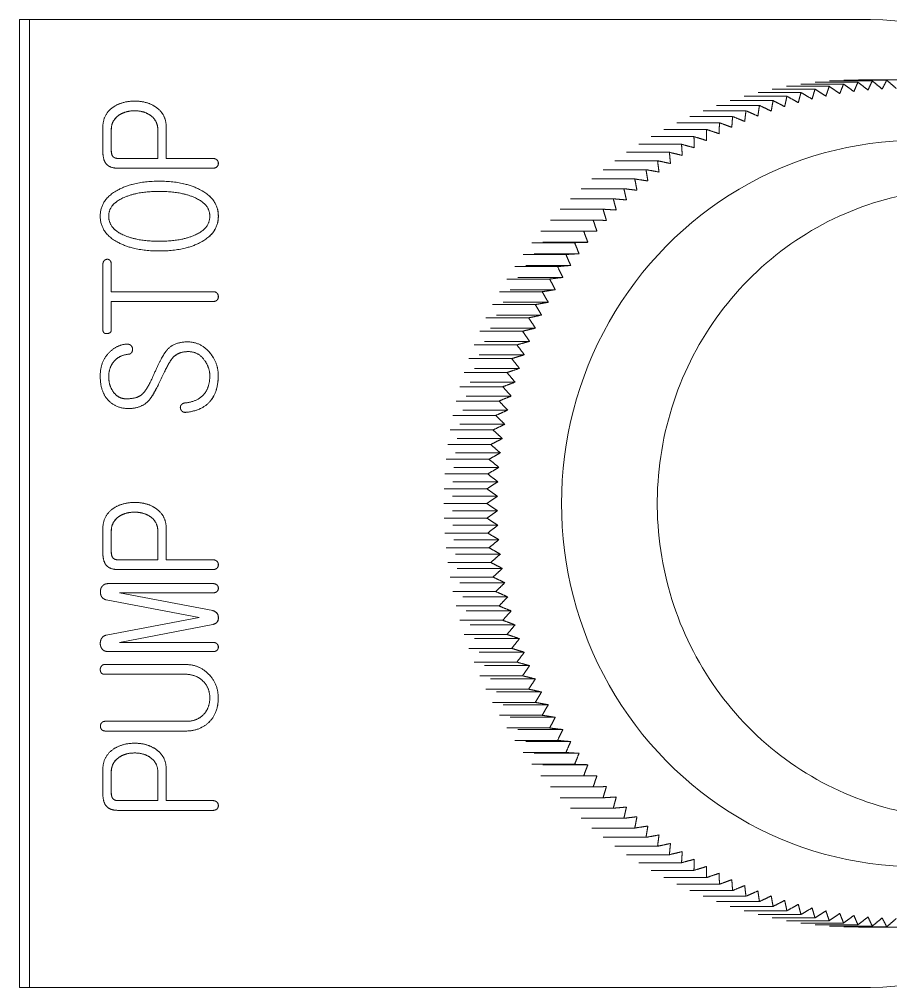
# Model space of a CAD drawing. Header units: millimetres. Extents: x 4969 to 37601, y -771 to 6478.
# Drawn here: x 10657.84 to 10693.82, y 3093.16 to 3133.16 of the extents above; entities that cross this region are included whole.
import ezdxf

# ---------------------------------------------------------------- set-up
doc = ezdxf.new("R2010")
doc.units = ezdxf.units.MM
doc.header["$LTSCALE"] = 7
doc.header["$MEASUREMENT"] = 0
doc.layers.get('0').update_dxf_attribs({"linetype": 'CONTINUOUS'})
doc.layers.add('REMOTE BOX ASSY(OP)$0$가시적인 것(ISO)', color=3, linetype='CONTINUOUS', lineweight=5)

# ---------------------------------------------------------------- blocks, each defined once
blk = doc.blocks.new('A$C110D02F4')
at = {"layer": 'REMOTE BOX ASSY(OP)$0$가시적인 것(ISO)'}
for p, q in [((-144.203, 217.5), (-144.619, 217.5)), ((-144.619, 177.5), (-144.619, 217.5)), ((-144.203, 177.5), (-144.203, 217.5)), ((-144.203, 217.5), (-109.968, 217.5)), ((-112.35, 214.83), (-110.583, 214.83)), ((-111.757, 214.904), (-109.99, 214.904)), ((-111.162, 214.957), (-109.395, 214.957)), ((-110.566, 214.989), (-108.798, 214.989)), ((-109.968, 215), (-108.201, 215)), ((-114.109, 214.48), (-112.342, 214.48)), ((-113.527, 214.618), (-111.76, 214.618)), ((-112.941, 214.734), (-111.173, 214.734)), ((-115.258, 214.143), (-113.491, 214.143)), ((-114.686, 214.322), (-112.919, 214.322)), ((-139.859, 213.723), (-139.861, 213.723)), ((-116.38, 213.726), (-114.613, 213.726)), ((-115.823, 213.945), (-114.055, 213.945)), ((-117.472, 213.229), (-115.705, 213.229)), ((-116.93, 213.487), (-115.163, 213.487)), ((-141.17, 212.026), (-141.17, 213.056)), ((-140.824, 212.939), (-140.824, 212.078)), ((-140.822, 212.939), (-140.822, 212.078)), ((-138.902, 211.754), (-138.902, 212.939)), ((-138.556, 213.056), (-138.556, 211.754)), ((-138.554, 213.056), (-138.554, 211.754)), ((-118.004, 212.952), (-116.237, 212.952)), ((-118.527, 212.655), (-116.76, 212.655)), ((-119.54, 212.008), (-117.773, 212.008)), ((-119.039, 212.341), (-117.272, 212.341)), ((-140.537, 211.754), (-140.539, 211.754)), ((-140.537, 211.754), (-138.902, 211.754)), ((-138.554, 211.754), (-138.556, 211.754)), ((-138.554, 211.754), (-136.621, 211.754)), ((-120.03, 211.658), (-118.262, 211.658)), ((-136.621, 211.352), (-140.549, 211.352)), ((-136.457, 211.411), (-136.459, 211.411)), ((-120.507, 211.29), (-118.74, 211.29)), ((-120.971, 210.906), (-119.204, 210.906)), ((-121.422, 210.505), (-119.655, 210.505)), ((-138.839, 210.394), (-138.841, 210.394)), ((-121.859, 210.088), (-120.092, 210.088)), ((-122.281, 209.657), (-120.514, 209.657)), ((-122.689, 209.21), (-120.922, 209.21)), ((-123.081, 208.749), (-121.314, 208.749)), ((-138.839, 208.334), (-138.841, 208.334)), ((-123.457, 208.274), (-121.69, 208.274)), ((-123.002, 208.29), (-121.143, 208.29)), ((-123.817, 207.786), (-122.049, 207.786)), ((-123.362, 207.819), (-121.504, 207.819)), ((-141.17, 204.675), (-141.17, 207.382)), ((-140.824, 207.382), (-140.824, 206.249)), ((-140.822, 207.382), (-140.822, 206.249)), ((-124.159, 207.286), (-122.392, 207.286)), ((-123.706, 207.335), (-121.848, 207.335)), ((-124.034, 206.838), (-122.175, 206.838)), ((-124.485, 206.774), (-122.717, 206.774)), ((-140.822, 206.249), (-140.824, 206.249)), ((-140.822, 206.249), (-136.596, 206.249)), ((-124.792, 206.25), (-123.025, 206.25)), ((-124.344, 206.331), (-122.485, 206.331)), ((-140.822, 205.847), (-140.824, 205.847)), ((-140.824, 205.847), (-140.824, 204.675)), ((-140.822, 205.847), (-140.822, 204.675)), ((-136.596, 205.847), (-140.822, 205.847)), ((-136.45, 205.905), (-136.453, 205.905)), ((-125.082, 205.716), (-123.315, 205.716)), ((-124.637, 205.813), (-122.778, 205.813)), ((-124.911, 205.284), (-123.053, 205.284)), ((-125.353, 205.171), (-123.586, 205.171)), ((-125.606, 204.618), (-123.839, 204.618)), ((-125.168, 204.746), (-123.31, 204.746)), ((-125.839, 204.056), (-124.072, 204.056)), ((-125.406, 204.199), (-123.548, 204.199)), ((-139.979, 203.742), (-139.981, 203.742)), ((-139.941, 203.891), (-139.943, 203.891)), ((-137.641, 203.775), (-137.644, 203.775)), ((-125.626, 203.645), (-123.767, 203.645)), ((-140.72, 203.36), (-140.722, 203.36)), ((-126.053, 203.485), (-124.286, 203.485)), ((-141.278, 202.725), (-141.278, 202.803)), ((-126.248, 202.908), (-124.481, 202.908)), ((-125.826, 203.082), (-123.967, 203.082)), ((-138.733, 202.719), (-138.765, 202.654)), ((-138.763, 202.654), (-138.765, 202.654)), ((-138.731, 202.719), (-138.763, 202.654)), ((-138.731, 202.719), (-138.733, 202.719)), ((-126.007, 202.513), (-124.148, 202.513)), ((-140.739, 202.11), (-140.741, 202.11)), ((-126.423, 202.324), (-124.655, 202.324)), ((-140.207, 201.825), (-140.209, 201.825)), ((-126.577, 201.734), (-124.81, 201.734)), ((-126.168, 201.938), (-124.309, 201.938)), ((-137.736, 201.268), (-137.739, 201.268)), ((-126.31, 201.357), (-124.451, 201.357)), ((-126.712, 201.138), (-124.944, 201.138)), ((-126.826, 200.539), (-125.058, 200.539)), ((-126.431, 200.772), (-124.573, 200.772)), ((-126.533, 200.182), (-124.674, 200.182)), ((-126.919, 199.936), (-125.152, 199.936)), ((-126.992, 199.329), (-125.225, 199.329)), ((-126.614, 199.59), (-124.756, 199.59)), ((-126.676, 198.994), (-124.817, 198.994)), ((-127.044, 198.721), (-125.277, 198.721)), ((-125.308, 198.111), (-127.075, 198.111)), ((-126.716, 198.397), (-124.858, 198.397)), ((-124.878, 197.799), (-126.737, 197.799)), ((-127.086, 197.5), (-125.318, 197.5)), ((-126.737, 197.201), (-124.878, 197.201)), ((-139.859, 197.142), (-139.861, 197.142)), ((-127.075, 196.889), (-125.308, 196.889)), ((-141.17, 195.446), (-141.17, 196.475)), ((-138.556, 196.475), (-138.556, 195.174)), ((-138.554, 196.475), (-138.554, 195.174)), ((-126.716, 196.603), (-124.858, 196.603)), ((-140.824, 196.359), (-140.824, 195.497)), ((-140.822, 196.359), (-140.822, 195.497)), ((-138.902, 195.174), (-138.902, 196.359)), ((-127.044, 196.279), (-125.277, 196.279)), ((-126.676, 196.006), (-124.817, 196.006)), ((-126.992, 195.671), (-125.225, 195.671)), ((-126.614, 195.41), (-124.756, 195.41)), ((-140.537, 195.174), (-140.539, 195.174)), ((-140.537, 195.174), (-138.902, 195.174)), ((-138.554, 195.174), (-138.556, 195.174)), ((-138.554, 195.174), (-136.621, 195.174)), ((-136.457, 194.83), (-136.459, 194.83)), ((-126.919, 195.064), (-125.152, 195.064)), ((-126.533, 194.818), (-124.674, 194.818)), ((-136.621, 194.772), (-140.549, 194.772)), ((-126.826, 194.461), (-125.058, 194.461)), ((-140.967, 194.189), (-136.596, 194.189)), ((-136.45, 194.124), (-136.453, 194.124)), ((-126.431, 194.228), (-124.573, 194.228)), ((-140.48, 193.813), (-140.482, 193.813)), ((-140.482, 193.813), (-136.636, 193.075)), ((-140.48, 193.813), (-136.634, 193.075)), ((-136.596, 193.813), (-140.48, 193.813)), ((-126.712, 193.862), (-124.944, 193.862)), ((-126.31, 193.643), (-124.451, 193.643)), ((-137.198, 192.79), (-141.037, 193.522)), ((-126.577, 193.266), (-124.81, 193.266)), ((-136.634, 193.075), (-136.636, 193.075)), ((-126.168, 193.062), (-124.309, 193.062)), ((-141.037, 192.058), (-137.198, 192.79)), ((-136.636, 192.505), (-140.482, 191.76)), ((-136.634, 192.505), (-140.48, 191.76)), ((-136.4, 192.784), (-136.402, 192.784)), ((-126.423, 192.676), (-124.655, 192.676)), ((-126.007, 192.487), (-124.148, 192.487)), ((-126.248, 192.092), (-124.481, 192.092)), ((-140.48, 191.76), (-140.482, 191.76)), ((-140.48, 191.76), (-136.596, 191.76)), ((-136.45, 191.696), (-136.453, 191.696)), ((-125.826, 191.918), (-123.967, 191.918)), ((-136.596, 191.385), (-140.967, 191.385)), ((-126.053, 191.515), (-124.286, 191.515)), ((-125.626, 191.355), (-123.767, 191.355)), ((-141.094, 190.847), (-137.749, 190.847)), ((-125.839, 190.944), (-124.072, 190.944)), ((-125.406, 190.801), (-123.548, 190.801)), ((-137.781, 190.446), (-141.107, 190.446)), ((-125.606, 190.382), (-123.839, 190.382)), ((-125.168, 190.254), (-123.31, 190.254)), ((-125.353, 189.829), (-123.586, 189.829)), ((-124.911, 189.716), (-123.053, 189.716)), ((-125.082, 189.284), (-123.315, 189.284)), ((-124.637, 189.187), (-122.778, 189.187)), ((-141.069, 188.503), (-137.724, 188.503)), ((-124.792, 188.75), (-123.025, 188.75)), ((-124.344, 188.669), (-122.485, 188.669)), ((-137.736, 188.101), (-141.069, 188.101)), ((-124.485, 188.226), (-122.717, 188.226)), ((-124.034, 188.162), (-122.175, 188.162)), ((-124.159, 187.714), (-122.392, 187.714)), ((-123.706, 187.665), (-121.848, 187.665)), ((-123.817, 187.214), (-122.049, 187.214)), ((-139.859, 187.194), (-139.861, 187.194)), ((-123.362, 187.181), (-121.504, 187.181)), ((-141.17, 185.497), (-141.17, 186.527)), ((-140.824, 186.411), (-140.824, 185.549)), ((-140.822, 186.411), (-140.822, 185.549)), ((-138.902, 185.225), (-138.902, 186.411)), ((-138.556, 186.527), (-138.556, 185.225)), ((-138.554, 186.527), (-138.554, 185.225)), ((-123.457, 186.726), (-121.69, 186.726)), ((-123.002, 186.71), (-121.143, 186.71)), ((-123.081, 186.251), (-121.314, 186.251)), ((-122.689, 185.79), (-120.922, 185.79)), ((-140.537, 185.225), (-140.539, 185.225)), ((-140.537, 185.225), (-138.902, 185.225)), ((-138.554, 185.225), (-138.556, 185.225)), ((-138.554, 185.225), (-136.621, 185.225)), ((-122.281, 185.343), (-120.514, 185.343)), ((-136.621, 184.824), (-140.549, 184.824)), ((-136.457, 184.882), (-136.459, 184.882)), ((-121.859, 184.912), (-120.092, 184.912)), ((-121.422, 184.495), (-119.655, 184.495)), ((-120.971, 184.094), (-119.204, 184.094)), ((-120.507, 183.71), (-118.74, 183.71)), ((-120.03, 183.342), (-118.262, 183.342)), ((-119.54, 182.992), (-117.773, 182.992)), ((-119.039, 182.659), (-117.272, 182.659)), ((-118.527, 182.345), (-116.76, 182.345)), ((-118.004, 182.048), (-116.237, 182.048)), ((-117.472, 181.771), (-115.705, 181.771)), ((-116.93, 181.513), (-115.163, 181.513)), ((-116.38, 181.274), (-114.613, 181.274)), ((-115.823, 181.055), (-114.055, 181.055)), ((-115.258, 180.857), (-113.491, 180.857)), ((-114.686, 180.678), (-112.919, 180.678)), ((-114.109, 180.52), (-112.342, 180.52)), ((-113.527, 180.382), (-111.76, 180.382)), ((-112.941, 180.266), (-111.173, 180.266)), ((-112.35, 180.17), (-110.583, 180.17)), ((-111.757, 180.096), (-109.99, 180.096)), ((-111.162, 180.043), (-109.395, 180.043)), ((-110.566, 180.011), (-108.798, 180.011)), ((-109.968, 180), (-108.201, 180)), ((-144.203, 177.5), (-144.619, 177.5)), ((-109.968, 177.5), (-144.203, 177.5))]:
    blk.add_line(p, q, dxfattribs=at)
for centre, major_axis, start_param, end_param in [((-109.968, 197.5), (0, 20), 3.141593, 6.283185), ((-107.556, 197.5), (0, 15), 0, 3.141593)]:
    blk.add_ellipse(centre, major_axis=major_axis, ratio=0.978148, start_param=start_param, end_param=end_param, dxfattribs=at)
for points, weights in [([(-110.583, 214.83), (-110.659, 214.63), (-110.733, 214.435)], [1, 1.00010309761, 1.00002561969]), ([(-110.154, 214.518), (-110.366, 214.672), (-110.583, 214.83)], [1.00002561969, 1.0001030976, 1]), ([(-109.99, 214.904), (-110.072, 214.709), (-110.154, 214.518)], [1, 1.0001030976, 1.00002561969]), ([(-109.571, 214.581), (-109.778, 214.741), (-109.99, 214.904)], [1.00002561969, 1.00010309761, 1]), ([(-109.395, 214.957), (-109.484, 214.767), (-109.571, 214.581)], [1, 1.00010309761, 1.00002561969]), ([(-108.987, 214.622), (-109.189, 214.788), (-109.395, 214.957)], [1.00002561969, 1.00010309761, 1]), ([(-108.798, 214.989), (-108.893, 214.804), (-108.987, 214.622)], [1, 1.0001030976, 1.00002561969]), ([(-108.402, 214.643), (-108.598, 214.815), (-108.798, 214.989)], [1.00002561969, 1.00010309761, 1]), ([(-112.342, 214.48), (-112.396, 214.269), (-112.45, 214.062)], [1, 1.0001030976, 1.00002561969]), ([(-111.882, 214.207), (-112.109, 214.342), (-112.342, 214.48)], [1.00002561969, 1.0001030976, 1]), ([(-111.76, 214.618), (-111.821, 214.41), (-111.882, 214.207)], [1, 1.0001030976, 1.00002561969]), ([(-111.31, 214.331), (-111.532, 214.473), (-111.76, 214.618)], [1.00002561969, 1.00010309761, 1]), ([(-111.173, 214.734), (-111.242, 214.53), (-111.31, 214.331)], [1, 1.0001030976, 1.00002561969]), ([(-110.733, 214.435), (-110.951, 214.583), (-111.173, 214.734)], [1.00002561969, 1.0001030976, 1]), ([(-113.491, 214.143), (-113.53, 213.925), (-113.57, 213.712)], [1, 1.00010309761, 1.00002561969]), ([(-113.013, 213.897), (-113.249, 214.019), (-113.491, 214.143)], [1.00002561969, 1.0001030976, 1]), ([(-112.919, 214.322), (-112.966, 214.107), (-113.013, 213.897)], [1, 1.0001030976, 1.00002561969]), ([(-112.45, 214.062), (-112.682, 214.191), (-112.919, 214.322)], [1.00002561969, 1.0001030976, 1]), ([(-114.613, 213.726), (-114.638, 213.502), (-114.663, 213.283)], [1, 1.00010309761, 1.00002561969]), ([(-114.12, 213.507), (-114.364, 213.615), (-114.613, 213.726)], [1.00002561969, 1.0001030976, 1]), ([(-114.055, 213.945), (-114.088, 213.724), (-114.12, 213.507)], [1, 1.0001030976, 1.00002561969]), ([(-113.57, 213.712), (-113.81, 213.827), (-114.055, 213.945)], [1.00002561969, 1.0001030976, 1]), ([(-115.705, 213.229), (-115.714, 213.001), (-115.724, 212.777)], [1, 1.0001030976, 1.00002561969]), ([(-115.197, 213.04), (-115.448, 213.133), (-115.705, 213.229)], [1.00002561969, 1.0001030976, 1]), ([(-115.163, 213.487), (-115.18, 213.261), (-115.197, 213.04)], [1, 1.0001030976, 1.00002561969]), ([(-114.663, 213.283), (-114.91, 213.384), (-115.163, 213.487)], [1.00002561969, 1.00010309761, 1]), ([(-116.237, 212.952), (-116.238, 212.722), (-116.241, 212.496)], [1, 1.00010309761, 1.00002561969]), ([(-115.724, 212.777), (-115.977, 212.863), (-116.237, 212.952)], [1.00002561969, 1.0001030976, 1]), ([(-116.241, 212.496), (-116.497, 212.575), (-116.76, 212.655)], [1.00002561969, 1.00010309761, 1]), ([(-116.76, 212.655), (-116.753, 212.424), (-116.747, 212.197)], [1, 1.0001030976, 1.00002561969]), ([(-117.244, 211.88), (-117.505, 211.943), (-117.773, 212.008)], [1.00002561969, 1.00010309759, 1]), ([(-117.773, 212.008), (-117.751, 211.774), (-117.729, 211.545)], [1, 1.00010309759, 1.00002561969]), ([(-116.747, 212.197), (-117.007, 212.268), (-117.272, 212.341)], [1.00002561969, 1.00010309761, 1]), ([(-117.272, 212.341), (-117.257, 212.108), (-117.244, 211.88)], [1, 1.0001030976, 1.00002561969]), ([(-117.729, 211.545), (-117.993, 211.601), (-118.262, 211.658)], [1.00002561969, 1.0001030976, 1]), ([(-118.262, 211.658), (-118.232, 211.423), (-118.203, 211.193)], [1, 1.0001030976, 1.00002561969]), ([(-118.203, 211.193), (-118.468, 211.241), (-118.74, 211.29)], [1.00002561969, 1.0001030976, 1]), ([(-118.74, 211.29), (-118.701, 211.055), (-118.664, 210.825)], [1, 1.0001030976, 1.00002561969]), ([(-118.664, 210.825), (-118.931, 210.865), (-119.204, 210.906)], [1.00002561969, 1.00010309761, 1]), ([(-119.204, 210.906), (-119.157, 210.671), (-119.113, 210.44)], [1, 1.0001030976, 1.00002561969]), ([(-119.113, 210.44), (-119.381, 210.472), (-119.655, 210.505)], [1.00002561969, 1.00010309761, 1]), ([(-119.655, 210.505), (-119.6, 210.27), (-119.548, 210.04)], [1, 1.00010309761, 1.00002561969]), ([(-119.548, 210.04), (-119.817, 210.064), (-120.092, 210.088)], [1.00002561969, 1.00010309761, 1]), ([(-120.092, 210.088), (-120.029, 209.854), (-119.969, 209.624)], [1, 1.0001030976, 1.00002561969]), ([(-119.969, 209.624), (-120.238, 209.64), (-120.514, 209.657)], [1.00002561969, 1.00010309761, 1]), ([(-120.514, 209.657), (-120.444, 209.423), (-120.375, 209.194)], [1, 1.00010309761, 1.00002561969]), ([(-120.375, 209.194), (-120.645, 209.202), (-120.922, 209.21)], [1.00002561969, 1.00010309761, 1]), ([(-120.922, 209.21), (-120.843, 208.977), (-120.767, 208.749)], [1, 1.0001030976, 1.00002561969]), ([(-120.767, 208.749), (-121.037, 208.749), (-121.314, 208.749)], [1.00002561969, 1.00010309761, 1]), ([(-121.314, 208.749), (-121.227, 208.517), (-121.143, 208.29)], [1, 1.0001030976, 1.00002561969]), ([(-121.143, 208.29), (-121.413, 208.282), (-121.69, 208.274)], [1.00002561969, 1.00010309761, 1]), ([(-121.69, 208.274), (-121.595, 208.044), (-121.504, 207.819)], [1, 1.0001030976, 1.00002561969]), ([(-121.504, 207.819), (-121.773, 207.803), (-122.049, 207.786)], [1.00002561969, 1.0001030976, 1]), ([(-122.049, 207.786), (-121.947, 207.558), (-121.848, 207.335)], [1, 1.0001030976, 1.00002561969]), ([(-121.848, 207.335), (-122.117, 207.31), (-122.392, 207.286)], [1.00002561969, 1.0001030976, 1]), ([(-122.392, 207.286), (-122.282, 207.06), (-122.175, 206.838)], [1, 1.0001030976, 1.00002561969]), ([(-122.175, 206.838), (-122.443, 206.806), (-122.717, 206.774)], [1.00002561969, 1.00010309761, 1]), ([(-122.717, 206.774), (-122.6, 206.55), (-122.485, 206.331)], [1, 1.0001030976, 1.00002561969]), ([(-122.485, 206.331), (-122.752, 206.291), (-123.025, 206.25)], [1.00002561969, 1.0001030976, 1]), ([(-123.025, 206.25), (-122.9, 206.029), (-122.778, 205.813)], [1, 1.0001030976, 1.00002561969]), ([(-122.778, 205.813), (-123.043, 205.765), (-123.315, 205.716)], [1.00002561969, 1.0001030976, 1]), ([(-123.315, 205.716), (-123.182, 205.498), (-123.053, 205.284)], [1, 1.0001030976, 1.00002561969]), ([(-123.053, 205.284), (-123.316, 205.228), (-123.586, 205.171)], [1.00002561969, 1.00010309761, 1]), ([(-123.586, 205.171), (-123.446, 204.957), (-123.31, 204.746)], [1, 1.0001030976, 1.00002561969]), ([(-123.31, 204.746), (-123.571, 204.683), (-123.839, 204.618)], [1.00002561969, 1.0001030976, 1]), ([(-123.839, 204.618), (-123.691, 204.407), (-123.548, 204.199)], [1, 1.00010309761, 1.00002561969]), ([(-123.548, 204.199), (-123.807, 204.128), (-124.072, 204.056)], [1.00002561969, 1.0001030976, 1]), ([(-124.072, 204.056), (-123.918, 203.848), (-123.767, 203.645)], [1, 1.0001030976, 1.00002561969]), ([(-123.767, 203.645), (-124.024, 203.566), (-124.286, 203.485)], [1.00002561969, 1.0001030976, 1]), ([(-124.286, 203.485), (-124.125, 203.282), (-123.967, 203.082)], [1, 1.00010309761, 1.00002561969]), ([(-123.967, 203.082), (-124.221, 202.996), (-124.481, 202.908)], [1.00002561969, 1.0001030976, 1]), ([(-124.481, 202.908), (-124.312, 202.708), (-124.148, 202.513)], [1, 1.00010309761, 1.00002561969]), ([(-124.148, 202.513), (-124.399, 202.419), (-124.655, 202.324)], [1.00002561969, 1.00010309761, 1]), ([(-124.655, 202.324), (-124.48, 202.129), (-124.309, 201.938)], [1, 1.0001030976, 1.00002561969]), ([(-124.309, 201.938), (-124.557, 201.837), (-124.81, 201.734)], [1.00002561969, 1.0001030976, 1]), ([(-124.81, 201.734), (-124.628, 201.543), (-124.451, 201.357)], [1, 1.00010309759, 1.00002561969]), ([(-124.451, 201.357), (-124.695, 201.249), (-124.944, 201.138)], [1.00002561969, 1.00010309761, 1]), ([(-124.944, 201.138), (-124.756, 200.953), (-124.573, 200.772)], [1, 1.0001030976, 1.00002561969]), ([(-124.573, 200.772), (-124.813, 200.656), (-125.058, 200.539)], [1.00002561969, 1.0001030976, 1]), ([(-125.058, 200.539), (-124.864, 200.359), (-124.674, 200.182)], [1, 1.0001030976, 1.00002561969]), ([(-124.674, 200.182), (-124.91, 200.06), (-125.152, 199.936)], [1.00002561969, 1.0001030976, 1]), ([(-125.152, 199.936), (-124.952, 199.761), (-124.756, 199.59)], [1, 1.0001030976, 1.00002561969]), ([(-124.756, 199.59), (-124.988, 199.461), (-125.225, 199.329)], [1.00002561969, 1.0001030976, 1]), ([(-125.225, 199.329), (-125.018, 199.16), (-124.817, 198.994)], [1, 1.0001030976, 1.00002561969]), ([(-124.817, 198.994), (-125.044, 198.859), (-125.277, 198.721)], [1.00002561969, 1.0001030976, 1]), ([(-125.277, 198.721), (-125.065, 198.557), (-124.858, 198.397)], [1, 1.0001030976, 1.00002561969]), ([(-124.858, 198.397), (-125.08, 198.256), (-125.308, 198.111)], [1.00002561969, 1.0001030976, 1]), ([(-125.308, 198.111), (-125.091, 197.953), (-124.878, 197.799)], [1, 1.0001030976, 1.00002561969]), ([(-124.878, 197.799), (-125.096, 197.651), (-125.318, 197.5)], [1.00002561969, 1.00010309761, 1]), ([(-125.318, 197.5), (-125.096, 197.349), (-124.878, 197.201)], [1, 1.00010309762, 1.00002561969]), ([(-124.878, 197.201), (-125.091, 197.047), (-125.308, 196.889)], [1.00002561969, 1.0001030976, 1]), ([(-125.308, 196.889), (-125.08, 196.744), (-124.858, 196.603)], [1, 1.0001030976, 1.00002561969]), ([(-124.858, 196.603), (-125.065, 196.443), (-125.277, 196.279)], [1.00002561969, 1.00010309761, 1]), ([(-125.277, 196.279), (-125.044, 196.141), (-124.817, 196.006)], [1, 1.0001030976, 1.00002561969]), ([(-124.817, 196.006), (-125.018, 195.84), (-125.225, 195.671)], [1.00002561969, 1.00010309761, 1]), ([(-125.225, 195.671), (-124.988, 195.539), (-124.756, 195.41)], [1, 1.0001030976, 1.00002561969]), ([(-124.756, 195.41), (-124.952, 195.239), (-125.152, 195.064)], [1.00002561969, 1.0001030976, 1]), ([(-125.152, 195.064), (-124.91, 194.94), (-124.674, 194.818)], [1, 1.00010309761, 1.00002561969]), ([(-124.674, 194.818), (-124.864, 194.641), (-125.058, 194.461)], [1.00002561969, 1.0001030976, 1]), ([(-125.058, 194.461), (-124.813, 194.344), (-124.573, 194.228)], [1, 1.0001030976, 1.00002561969]), ([(-124.573, 194.228), (-124.756, 194.047), (-124.944, 193.862)], [1.00002561969, 1.0001030976, 1]), ([(-124.944, 193.862), (-124.695, 193.751), (-124.451, 193.643)], [1, 1.0001030976, 1.00002561969]), ([(-124.451, 193.643), (-124.628, 193.457), (-124.81, 193.266)], [1.00002561969, 1.0001030976, 1]), ([(-124.81, 193.266), (-124.557, 193.163), (-124.309, 193.062)], [1, 1.0001030976, 1.00002561969]), ([(-124.309, 193.062), (-124.48, 192.871), (-124.655, 192.676)], [1.00002561969, 1.00010309761, 1]), ([(-124.655, 192.676), (-124.399, 192.581), (-124.148, 192.487)], [1, 1.0001030976, 1.00002561969]), ([(-124.148, 192.487), (-124.312, 192.292), (-124.481, 192.092)], [1.00002561969, 1.0001030976, 1]), ([(-124.481, 192.092), (-124.221, 192.004), (-123.967, 191.918)], [1, 1.0001030976, 1.00002561969]), ([(-123.967, 191.918), (-124.125, 191.718), (-124.286, 191.515)], [1.00002561968, 1.00010309759, 1]), ([(-124.286, 191.515), (-124.024, 191.434), (-123.767, 191.355)], [1, 1.00010309761, 1.00002561969]), ([(-123.767, 191.355), (-123.918, 191.152), (-124.072, 190.944)], [1.00002561969, 1.0001030976, 1]), ([(-124.072, 190.944), (-123.807, 190.872), (-123.548, 190.801)], [1, 1.0001030976, 1.00002561969]), ([(-123.548, 190.801), (-123.691, 190.593), (-123.839, 190.382)], [1.00002561969, 1.0001030976, 1]), ([(-123.839, 190.382), (-123.571, 190.317), (-123.31, 190.254)], [1, 1.0001030976, 1.00002561969]), ([(-123.31, 190.254), (-123.446, 190.043), (-123.586, 189.829)], [1.00002561969, 1.0001030976, 1]), ([(-123.586, 189.829), (-123.316, 189.772), (-123.053, 189.716)], [1, 1.00010309762, 1.00002561969]), ([(-123.053, 189.716), (-123.182, 189.502), (-123.315, 189.284)], [1.00002561969, 1.0001030976, 1]), ([(-123.315, 189.284), (-123.043, 189.235), (-122.778, 189.187)], [1, 1.00010309761, 1.00002561969]), ([(-122.778, 189.187), (-122.9, 188.971), (-123.025, 188.75)], [1.00002561969, 1.0001030976, 1]), ([(-123.025, 188.75), (-122.752, 188.709), (-122.485, 188.669)], [1, 1.0001030976, 1.00002561969]), ([(-122.485, 188.669), (-122.6, 188.45), (-122.717, 188.226)], [1.00002561969, 1.0001030976, 1]), ([(-122.717, 188.226), (-122.443, 188.194), (-122.175, 188.162)], [1, 1.0001030976, 1.00002561969]), ([(-122.175, 188.162), (-122.282, 187.94), (-122.392, 187.714)], [1.00002561969, 1.00010309761, 1]), ([(-122.392, 187.714), (-122.117, 187.69), (-121.848, 187.665)], [1, 1.0001030976, 1.00002561969]), ([(-121.848, 187.665), (-121.947, 187.442), (-122.049, 187.214)], [1.00002561969, 1.0001030976, 1]), ([(-122.049, 187.214), (-121.773, 187.197), (-121.504, 187.181)], [1, 1.00010309761, 1.00002561969]), ([(-121.504, 187.181), (-121.595, 186.956), (-121.69, 186.726)], [1.00002561969, 1.0001030976, 1]), ([(-121.69, 186.726), (-121.413, 186.718), (-121.143, 186.71)], [1, 1.0001030976, 1.00002561969]), ([(-121.143, 186.71), (-121.227, 186.483), (-121.314, 186.251)], [1.00002561969, 1.00010309761, 1]), ([(-121.314, 186.251), (-121.037, 186.251), (-120.767, 186.251)], [1, 1.0001030976, 1.00002561969]), ([(-120.767, 186.251), (-120.843, 186.023), (-120.922, 185.79)], [1.00002561969, 1.0001030976, 1]), ([(-120.922, 185.79), (-120.645, 185.798), (-120.375, 185.806)], [1, 1.00010309761, 1.00002561969]), ([(-120.375, 185.806), (-120.444, 185.577), (-120.514, 185.343)], [1.00002561969, 1.0001030976, 1]), ([(-120.514, 185.343), (-120.238, 185.36), (-119.969, 185.376)], [1, 1.0001030976, 1.00002561969]), ([(-119.969, 185.376), (-120.029, 185.146), (-120.092, 184.912)], [1.00002561969, 1.00010309761, 1]), ([(-120.092, 184.912), (-119.817, 184.936), (-119.548, 184.96)], [1, 1.00010309761, 1.00002561969]), ([(-119.548, 184.96), (-119.6, 184.73), (-119.655, 184.495)], [1.00002561969, 1.00010309761, 1]), ([(-119.655, 184.495), (-119.381, 184.528), (-119.113, 184.56)], [1, 1.0001030976, 1.00002561969]), ([(-119.113, 184.56), (-119.157, 184.329), (-119.204, 184.094)], [1.00002561969, 1.0001030976, 1]), ([(-119.204, 184.094), (-118.931, 184.135), (-118.664, 184.175)], [1, 1.0001030976, 1.00002561969]), ([(-118.664, 184.175), (-118.701, 183.945), (-118.74, 183.71)], [1.00002561969, 1.0001030976, 1]), ([(-118.74, 183.71), (-118.468, 183.759), (-118.203, 183.807)], [1, 1.0001030976, 1.00002561969]), ([(-118.203, 183.807), (-118.232, 183.577), (-118.262, 183.342)], [1.00002561969, 1.0001030976, 1]), ([(-118.262, 183.342), (-117.993, 183.399), (-117.729, 183.455)], [1, 1.0001030976, 1.00002561969]), ([(-117.729, 183.455), (-117.751, 183.226), (-117.773, 182.992)], [1.00002561969, 1.00010309761, 1]), ([(-117.773, 182.992), (-117.505, 183.057), (-117.244, 183.12)], [1, 1.0001030976, 1.00002561969]), ([(-117.244, 183.12), (-117.257, 182.892), (-117.272, 182.659)], [1.00002561969, 1.0001030976, 1]), ([(-117.272, 182.659), (-117.007, 182.732), (-116.747, 182.803)], [1, 1.0001030976, 1.00002561969]), ([(-116.747, 182.803), (-116.753, 182.576), (-116.76, 182.345)], [1.00002561969, 1.00010309761, 1]), ([(-116.76, 182.345), (-116.497, 182.425), (-116.241, 182.504)], [1, 1.00010309761, 1.00002561969]), ([(-116.241, 182.504), (-116.238, 182.278), (-116.237, 182.048)], [1.00002561969, 1.0001030976, 1]), ([(-116.237, 182.048), (-115.977, 182.137), (-115.724, 182.223)], [1, 1.00010309762, 1.00002561969]), ([(-115.724, 182.223), (-115.714, 181.999), (-115.705, 181.771)], [1.00002561969, 1.00010309761, 1]), ([(-115.705, 181.771), (-115.448, 181.867), (-115.197, 181.96)], [1, 1.0001030976, 1.00002561969]), ([(-115.197, 181.96), (-115.18, 181.739), (-115.163, 181.513)], [1.00002561969, 1.00010309761, 1]), ([(-115.163, 181.513), (-114.91, 181.616), (-114.663, 181.717)], [1, 1.00010309761, 1.00002561969]), ([(-114.663, 181.717), (-114.638, 181.498), (-114.613, 181.274)], [1.00002561969, 1.0001030976, 1]), ([(-114.613, 181.274), (-114.364, 181.385), (-114.12, 181.493)], [1, 1.00010309761, 1.00002561969]), ([(-114.12, 181.493), (-114.088, 181.276), (-114.055, 181.055)], [1.00002561969, 1.0001030976, 1]), ([(-114.055, 181.055), (-113.81, 181.173), (-113.57, 181.288)], [1, 1.00010309761, 1.00002561969]), ([(-113.57, 181.288), (-113.53, 181.075), (-113.491, 180.857)], [1.00002561969, 1.0001030976, 1]), ([(-113.491, 180.857), (-113.249, 180.981), (-113.013, 181.103)], [1, 1.00010309761, 1.00002561969]), ([(-113.013, 181.103), (-112.966, 180.893), (-112.919, 180.678)], [1.00002561969, 1.0001030976, 1]), ([(-112.919, 180.678), (-112.682, 180.809), (-112.45, 180.938)], [1, 1.0001030976, 1.00002561969]), ([(-112.45, 180.938), (-112.396, 180.731), (-112.342, 180.52)], [1.00002561969, 1.0001030976, 1]), ([(-112.342, 180.52), (-112.109, 180.658), (-111.882, 180.793)], [1, 1.0001030976, 1.00002561969]), ([(-111.882, 180.793), (-111.821, 180.59), (-111.76, 180.382)], [1.00002561969, 1.0001030976, 1]), ([(-111.76, 180.382), (-111.532, 180.527), (-111.31, 180.669)], [1, 1.0001030976, 1.00002561969]), ([(-111.31, 180.669), (-111.242, 180.47), (-111.173, 180.266)], [1.00002561969, 1.0001030976, 1]), ([(-111.173, 180.266), (-110.951, 180.417), (-110.733, 180.565)], [1, 1.0001030976, 1.00002561969]), ([(-110.733, 180.565), (-110.659, 180.37), (-110.583, 180.17)], [1.00002561969, 1.0001030976, 1]), ([(-110.583, 180.17), (-110.366, 180.328), (-110.154, 180.482)], [1, 1.00010309759, 1.00002561969]), ([(-110.154, 180.482), (-110.072, 180.291), (-109.99, 180.096)], [1.00002561969, 1.00010309761, 1]), ([(-109.99, 180.096), (-109.778, 180.259), (-109.571, 180.419)], [1, 1.00010309761, 1.00002561969]), ([(-109.571, 180.419), (-109.484, 180.233), (-109.395, 180.043)], [1.00002561969, 1.00010309761, 1]), ([(-109.395, 180.043), (-109.189, 180.212), (-108.987, 180.378)], [1, 1.00010309761, 1.00002561969]), ([(-108.987, 180.378), (-108.893, 180.196), (-108.798, 180.011)], [1.00002561969, 1.0001030976, 1]), ([(-108.798, 180.011), (-108.598, 180.185), (-108.402, 180.357)], [1, 1.00010309761, 1.00002561969])]:
    blk.add_rational_spline(points, weights, degree=2, dxfattribs=at)
for points in [[(-140.765, 213.859), (-140.397, 214.124), (-139.852, 214.124)], [(-139.852, 214.124), (-139.32, 214.124), (-138.959, 213.859)], [(-139.852, 214.124), (-139.322, 214.124), (-138.961, 213.859)], [(-141.17, 213.056), (-141.17, 213.567), (-140.765, 213.859)], [(-139.861, 213.723), (-140.26, 213.723), (-140.526, 213.528)], [(-139.859, 213.723), (-140.258, 213.723), (-140.524, 213.528)], [(-139.2, 213.528), (-139.472, 213.723), (-139.859, 213.723)], [(-138.961, 213.859), (-138.556, 213.567), (-138.556, 213.056)], [(-138.959, 213.859), (-138.554, 213.567), (-138.554, 213.056)], [(-140.526, 213.528), (-140.824, 213.308), (-140.824, 212.939)], [(-140.524, 213.528), (-140.822, 213.308), (-140.822, 212.939)], [(-138.902, 212.939), (-138.902, 213.308), (-139.2, 213.528)], [(-141.005, 211.501), (-141.17, 211.67), (-141.17, 212.026)], [(-140.824, 212.078), (-140.824, 211.896), (-140.741, 211.819)], [(-140.822, 212.078), (-140.822, 211.896), (-140.739, 211.819)], [(-140.741, 211.819), (-140.672, 211.754), (-140.539, 211.754)], [(-140.739, 211.819), (-140.67, 211.754), (-140.537, 211.754)], [(-136.624, 211.754), (-136.522, 211.754), (-136.459, 211.689)], [(-136.621, 211.754), (-136.52, 211.754), (-136.457, 211.689)], [(-136.459, 211.689), (-136.402, 211.631), (-136.402, 211.553)], [(-136.457, 211.689), (-136.4, 211.631), (-136.4, 211.553)], [(-140.549, 211.352), (-140.853, 211.352), (-141.005, 211.501)], [(-136.459, 211.411), (-136.522, 211.352), (-136.624, 211.352)], [(-136.457, 211.411), (-136.52, 211.352), (-136.621, 211.352)], [(-136.402, 211.553), (-136.402, 211.469), (-136.459, 211.411)], [(-136.4, 211.553), (-136.4, 211.469), (-136.457, 211.411)], [(-140.537, 210.459), (-139.871, 210.815), (-138.839, 210.815)], [(-138.839, 210.815), (-137.813, 210.815), (-137.147, 210.459)], [(-138.839, 210.815), (-137.814, 210.814), (-137.149, 210.459)], [(-141.278, 209.37), (-141.278, 210.07), (-140.537, 210.459)], [(-137.149, 210.459), (-136.402, 210.07), (-136.402, 209.37)], [(-137.147, 210.459), (-136.4, 210.07), (-136.4, 209.37)], [(-140.298, 210.141), (-140.931, 209.869), (-140.931, 209.37)], [(-140.296, 210.141), (-140.929, 209.869), (-140.929, 209.37)], [(-138.841, 210.394), (-139.728, 210.394), (-140.298, 210.141)], [(-138.839, 210.394), (-139.726, 210.394), (-140.296, 210.141)], [(-137.388, 210.141), (-137.958, 210.394), (-138.839, 210.394)], [(-136.755, 209.37), (-136.755, 209.869), (-137.388, 210.141)], [(-140.537, 208.282), (-141.278, 208.671), (-141.278, 209.37)], [(-140.931, 209.37), (-140.931, 208.859), (-140.298, 208.58)], [(-140.929, 209.37), (-140.929, 208.859), (-140.296, 208.58)], [(-137.388, 208.58), (-136.755, 208.859), (-136.755, 209.37)], [(-136.402, 209.37), (-136.402, 208.671), (-137.149, 208.282)], [(-136.4, 209.37), (-136.4, 208.671), (-137.147, 208.282)], [(-140.298, 208.58), (-139.728, 208.334), (-138.841, 208.334)], [(-140.296, 208.58), (-139.726, 208.334), (-138.839, 208.334)], [(-138.839, 208.334), (-137.958, 208.334), (-137.388, 208.58)], [(-138.839, 207.933), (-139.871, 207.933), (-140.537, 208.282)], [(-137.147, 208.282), (-137.813, 207.933), (-138.839, 207.933)], [(-137.149, 208.282), (-137.814, 207.933), (-138.839, 207.933)], [(-141.17, 207.382), (-141.17, 207.466), (-141.119, 207.531)], [(-141.119, 207.531), (-141.069, 207.583), (-140.999, 207.589)], [(-140.999, 207.589), (-140.929, 207.596), (-140.879, 207.544)], [(-140.985, 207.59), (-140.925, 207.59), (-140.881, 207.544)], [(-140.881, 207.544), (-140.824, 207.486), (-140.824, 207.382)], [(-140.879, 207.544), (-140.822, 207.486), (-140.822, 207.382)], [(-136.598, 206.249), (-136.51, 206.249), (-136.453, 206.184)], [(-136.596, 206.249), (-136.507, 206.249), (-136.45, 206.184)], [(-136.453, 206.184), (-136.402, 206.126), (-136.402, 206.048)], [(-136.402, 206.048), (-136.402, 205.964), (-136.453, 205.905)], [(-136.45, 206.184), (-136.4, 206.126), (-136.4, 206.048)], [(-136.4, 206.048), (-136.4, 205.964), (-136.45, 205.905)], [(-136.453, 205.905), (-136.51, 205.847), (-136.598, 205.847)], [(-136.45, 205.905), (-136.507, 205.847), (-136.596, 205.847)], [(-140.999, 204.519), (-141.17, 204.513), (-141.17, 204.675)], [(-141.001, 204.519), (-141.007, 204.519), (-141.013, 204.519)], [(-140.824, 204.675), (-140.824, 204.526), (-141.001, 204.519)], [(-140.822, 204.675), (-140.822, 204.526), (-140.999, 204.519)], [(-140.923, 203.723), (-140.613, 204.047), (-140.195, 204.085)], [(-140.195, 204.085), (-140.087, 204.092), (-140.017, 204.034)], [(-140.174, 204.086), (-140.082, 204.086), (-140.019, 204.034)], [(-140.019, 204.034), (-139.956, 203.982), (-139.943, 203.891)], [(-140.017, 204.034), (-139.954, 203.982), (-139.941, 203.891)], [(-138.535, 203.826), (-138.237, 204.176), (-137.679, 204.176)], [(-137.679, 204.176), (-137.109, 204.176), (-136.736, 203.71)], [(-137.679, 204.176), (-137.111, 204.175), (-136.738, 203.71)], [(-141.278, 202.803), (-141.278, 203.354), (-140.923, 203.723)], [(-140.114, 203.665), (-140.494, 203.632), (-140.722, 203.36)], [(-140.112, 203.665), (-140.492, 203.632), (-140.72, 203.36)], [(-139.981, 203.742), (-140.026, 203.671), (-140.114, 203.665)], [(-139.979, 203.742), (-140.023, 203.671), (-140.112, 203.665)], [(-139.943, 203.891), (-139.937, 203.807), (-139.981, 203.742)], [(-139.941, 203.891), (-139.935, 203.807), (-139.979, 203.742)], [(-139.08, 202.797), (-138.737, 203.593), (-138.535, 203.826)], [(-137.644, 203.775), (-138.049, 203.775), (-138.277, 203.528)], [(-137.641, 203.775), (-138.047, 203.775), (-138.275, 203.528)], [(-136.964, 203.405), (-137.217, 203.775), (-137.641, 203.775)], [(-136.738, 203.71), (-136.408, 203.302), (-136.408, 202.797)], [(-136.736, 203.71), (-136.406, 203.302), (-136.406, 202.797)], [(-140.722, 203.36), (-140.931, 203.101), (-140.931, 202.745)], [(-140.72, 203.36), (-140.929, 203.101), (-140.929, 202.745)], [(-138.277, 203.528), (-138.442, 203.347), (-138.733, 202.719)], [(-138.275, 203.528), (-138.44, 203.347), (-138.731, 202.719)], [(-136.755, 202.784), (-136.755, 203.108), (-136.964, 203.405)], [(-140.98, 201.799), (-141.278, 202.155), (-141.278, 202.725)], [(-140.931, 202.745), (-140.931, 202.382), (-140.741, 202.11)], [(-140.929, 202.745), (-140.929, 202.382), (-140.739, 202.11)], [(-139.555, 202.006), (-139.346, 202.188), (-139.08, 202.797)], [(-138.765, 202.654), (-139.069, 201.987), (-139.265, 201.767)], [(-138.763, 202.654), (-139.067, 201.987), (-139.263, 201.767)], [(-136.983, 202.026), (-136.755, 202.304), (-136.755, 202.784)], [(-136.408, 202.797), (-136.408, 202.136), (-136.712, 201.76)], [(-136.406, 202.797), (-136.406, 202.136), (-136.71, 201.76)], [(-140.741, 202.11), (-140.532, 201.825), (-140.209, 201.825)], [(-140.739, 202.11), (-140.53, 201.825), (-140.207, 201.825)], [(-140.207, 201.825), (-139.764, 201.825), (-139.555, 202.006)], [(-137.768, 201.657), (-137.242, 201.709), (-136.983, 202.026)], [(-140.093, 201.424), (-140.663, 201.424), (-140.98, 201.799)], [(-139.263, 201.767), (-139.574, 201.424), (-140.093, 201.424)], [(-139.265, 201.767), (-139.575, 201.424), (-140.093, 201.424)], [(-137.933, 201.579), (-137.876, 201.644), (-137.768, 201.657)], [(-136.712, 201.76), (-137.048, 201.333), (-137.739, 201.268)], [(-136.71, 201.76), (-137.046, 201.333), (-137.736, 201.268)], [(-137.971, 201.443), (-137.977, 201.521), (-137.933, 201.579)], [(-137.901, 201.313), (-137.958, 201.365), (-137.971, 201.443)], [(-137.736, 201.268), (-137.838, 201.255), (-137.901, 201.313)], [(-137.739, 201.268), (-137.756, 201.266), (-137.773, 201.266)], [(-141.17, 196.475), (-141.17, 196.987), (-140.765, 197.278)], [(-140.765, 197.278), (-140.397, 197.544), (-139.852, 197.544)], [(-139.852, 197.544), (-139.32, 197.544), (-138.959, 197.278)], [(-139.852, 197.544), (-139.322, 197.544), (-138.961, 197.278)], [(-138.961, 197.278), (-138.556, 196.987), (-138.556, 196.475)], [(-138.959, 197.278), (-138.554, 196.987), (-138.554, 196.475)], [(-140.526, 196.948), (-140.824, 196.728), (-140.824, 196.359)], [(-140.524, 196.948), (-140.822, 196.728), (-140.822, 196.359)], [(-139.861, 197.142), (-140.26, 197.142), (-140.526, 196.948)], [(-139.859, 197.142), (-140.258, 197.142), (-140.524, 196.948)], [(-139.2, 196.948), (-139.472, 197.142), (-139.859, 197.142)], [(-138.902, 196.359), (-138.902, 196.728), (-139.2, 196.948)], [(-141.005, 194.921), (-141.17, 195.089), (-141.17, 195.446)], [(-140.824, 195.497), (-140.824, 195.316), (-140.741, 195.238)], [(-140.822, 195.497), (-140.822, 195.316), (-140.739, 195.238)], [(-140.741, 195.238), (-140.672, 195.174), (-140.539, 195.174)], [(-140.739, 195.238), (-140.67, 195.174), (-140.537, 195.174)], [(-140.549, 194.772), (-140.853, 194.772), (-141.005, 194.921)], [(-136.624, 195.174), (-136.522, 195.174), (-136.459, 195.109)], [(-136.459, 194.83), (-136.522, 194.772), (-136.624, 194.772)], [(-136.621, 195.174), (-136.52, 195.174), (-136.457, 195.109)], [(-136.457, 194.83), (-136.52, 194.772), (-136.621, 194.772)], [(-136.459, 195.109), (-136.402, 195.051), (-136.402, 194.973)], [(-136.402, 194.973), (-136.402, 194.889), (-136.459, 194.83)], [(-136.457, 195.109), (-136.4, 195.051), (-136.4, 194.973)], [(-136.4, 194.973), (-136.4, 194.889), (-136.457, 194.83)], [(-141.271, 193.885), (-141.265, 194.008), (-141.189, 194.092)], [(-141.189, 194.092), (-141.107, 194.189), (-140.967, 194.189)], [(-136.598, 194.189), (-136.51, 194.189), (-136.453, 194.124)], [(-136.596, 194.189), (-136.507, 194.189), (-136.45, 194.124)], [(-136.453, 194.124), (-136.402, 194.073), (-136.402, 194.001)], [(-136.402, 194.001), (-136.402, 193.924), (-136.453, 193.872)], [(-136.45, 194.124), (-136.4, 194.073), (-136.4, 194.001)], [(-136.4, 194.001), (-136.4, 193.924), (-136.45, 193.872)], [(-141.227, 193.658), (-141.284, 193.755), (-141.271, 193.885)], [(-141.037, 193.522), (-141.157, 193.548), (-141.227, 193.658)], [(-136.453, 193.872), (-136.51, 193.813), (-136.598, 193.813)], [(-136.45, 193.872), (-136.507, 193.813), (-136.596, 193.813)], [(-136.636, 193.075), (-136.402, 193.01), (-136.402, 192.784)], [(-136.634, 193.075), (-136.4, 193.01), (-136.4, 192.784)], [(-136.402, 192.784), (-136.396, 192.551), (-136.636, 192.505)], [(-136.4, 192.784), (-136.393, 192.551), (-136.634, 192.505)], [(-141.227, 191.922), (-141.164, 192.032), (-141.037, 192.058)], [(-141.278, 191.689), (-141.284, 191.819), (-141.227, 191.922)], [(-141.189, 191.475), (-141.265, 191.56), (-141.278, 191.689)], [(-136.598, 191.76), (-136.51, 191.76), (-136.453, 191.696)], [(-136.596, 191.76), (-136.507, 191.76), (-136.45, 191.696)], [(-136.453, 191.696), (-136.402, 191.644), (-136.402, 191.573)], [(-136.45, 191.696), (-136.4, 191.644), (-136.4, 191.573)], [(-140.967, 191.385), (-141.107, 191.385), (-141.189, 191.475)], [(-136.453, 191.443), (-136.51, 191.385), (-136.598, 191.385)], [(-136.45, 191.443), (-136.507, 191.385), (-136.596, 191.385)], [(-136.402, 191.573), (-136.402, 191.495), (-136.453, 191.443)], [(-136.4, 191.573), (-136.4, 191.495), (-136.45, 191.443)], [(-141.227, 190.782), (-141.183, 190.847), (-141.094, 190.847)], [(-137.751, 190.847), (-137.206, 190.847), (-136.82, 190.465)], [(-137.749, 190.847), (-137.204, 190.847), (-136.818, 190.465)], [(-141.278, 190.646), (-141.278, 190.724), (-141.227, 190.782)], [(-141.24, 190.504), (-141.278, 190.562), (-141.278, 190.646)], [(-141.107, 190.446), (-141.189, 190.446), (-141.24, 190.504)], [(-137.04, 190.167), (-137.325, 190.446), (-137.781, 190.446)], [(-136.82, 190.465), (-136.408, 190.07), (-136.408, 189.468)], [(-136.818, 190.465), (-136.406, 190.07), (-136.406, 189.468)], [(-136.755, 189.474), (-136.755, 189.895), (-137.04, 190.167)], [(-137.021, 188.775), (-136.755, 189.047), (-136.755, 189.474)], [(-136.408, 189.468), (-136.408, 188.807), (-136.82, 188.438)], [(-136.406, 189.468), (-136.406, 188.807), (-136.818, 188.438)], [(-141.271, 188.302), (-141.271, 188.38), (-141.227, 188.438)], [(-141.227, 188.438), (-141.17, 188.503), (-141.069, 188.503)], [(-136.82, 188.438), (-137.187, 188.101), (-137.739, 188.101)], [(-136.818, 188.438), (-137.185, 188.101), (-137.736, 188.101)], [(-137.724, 188.503), (-137.287, 188.503), (-137.021, 188.775)], [(-141.221, 188.159), (-141.271, 188.218), (-141.271, 188.302)], [(-141.069, 188.101), (-141.164, 188.101), (-141.221, 188.159)], [(-141.17, 186.527), (-141.17, 187.039), (-140.765, 187.33)], [(-140.765, 187.33), (-140.397, 187.596), (-139.852, 187.596)], [(-139.852, 187.596), (-139.32, 187.596), (-138.959, 187.33)], [(-139.852, 187.596), (-139.322, 187.595), (-138.961, 187.33)], [(-138.961, 187.33), (-138.556, 187.039), (-138.556, 186.527)], [(-138.959, 187.33), (-138.554, 187.039), (-138.554, 186.527)], [(-140.526, 187), (-140.824, 186.78), (-140.824, 186.411)], [(-140.524, 187), (-140.822, 186.78), (-140.822, 186.411)], [(-139.861, 187.194), (-140.26, 187.194), (-140.526, 187)], [(-139.859, 187.194), (-140.258, 187.194), (-140.524, 187)], [(-139.2, 187), (-139.472, 187.194), (-139.859, 187.194)], [(-138.902, 186.411), (-138.902, 186.78), (-139.2, 187)], [(-141.005, 184.973), (-141.17, 185.141), (-141.17, 185.497)], [(-140.824, 185.549), (-140.824, 185.368), (-140.741, 185.29)], [(-140.822, 185.549), (-140.822, 185.368), (-140.739, 185.29)], [(-140.741, 185.29), (-140.672, 185.225), (-140.539, 185.225)], [(-140.739, 185.29), (-140.67, 185.225), (-140.537, 185.225)], [(-136.624, 185.225), (-136.522, 185.225), (-136.459, 185.161)], [(-136.621, 185.225), (-136.52, 185.225), (-136.457, 185.161)], [(-140.549, 184.824), (-140.853, 184.824), (-141.005, 184.973)], [(-136.459, 184.882), (-136.522, 184.824), (-136.624, 184.824)], [(-136.457, 184.882), (-136.52, 184.824), (-136.621, 184.824)], [(-136.459, 185.161), (-136.402, 185.102), (-136.402, 185.025)], [(-136.402, 185.025), (-136.402, 184.94), (-136.459, 184.882)], [(-136.457, 185.161), (-136.4, 185.102), (-136.4, 185.025)], [(-136.4, 185.025), (-136.4, 184.94), (-136.457, 184.882)]]:
    blk.add_open_spline(points, degree=2, dxfattribs=at)
blk.add_open_spline([(-105.581, 210.5), (-106.938, 210.5), (-108.294, 210.275), (-110.869, 209.4), (-112.087, 208.749), (-114.26, 207.088), (-115.215, 206.078), (-116.766, 203.803), (-117.361, 202.538), (-118.133, 199.882), (-118.31, 198.491), (-118.229, 195.723), (-117.97, 194.346), (-117.044, 191.745), (-116.376, 190.521), (-114.698, 188.349), (-113.688, 187.401), (-111.427, 185.877), (-110.176, 185.302), (-107.798, 184.649), (-106.689, 184.5), (-105.581, 184.5)], degree=3, knots=[0, 0, 0, 0, 0.321159, 0.321159, 0.642065, 0.642065, 0.962346, 0.962346, 1.281932, 1.281932, 1.601016, 1.601016, 1.919945, 1.919945, 2.239101, 2.239101, 2.558808, 2.558808, 2.87922, 2.87922, 3.141593, 3.141593, 3.141593, 3.141593], dxfattribs=at)

msp = doc.modelspace()

# ---------------------------------------------------------------- block references
msp.add_blockref('A$C110D02F4', (10802.462, 2915.664, -0.01))

doc.saveas('drawing.dxf')
